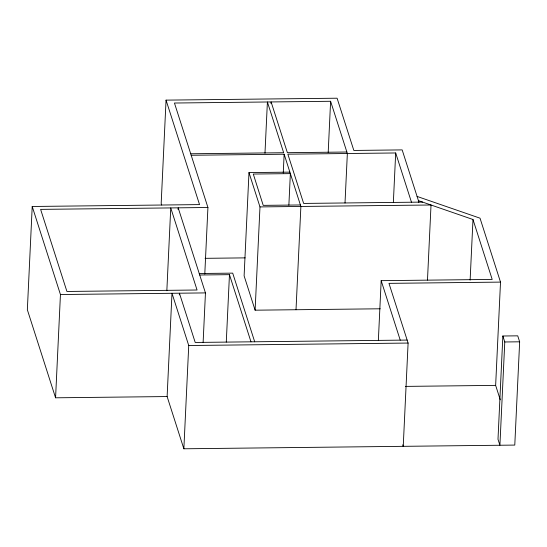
<?xml version="1.0" encoding="UTF-8"?>
<svg xmlns="http://www.w3.org/2000/svg" width="547" height="547" viewBox="0 0 547 547"><rect width="100%" height="100%" fill="white"/><g stroke="black" fill="none" stroke-linecap="round" stroke-linejoin="round"><path stroke-width="0.82" d="M418.913 202.137L402.168 149.899L353.834 150.446L337.089 98.207L166.049 100.128L199.539 204.599L32.218 206.479L27.35 309.752L55.575 397.806L167.122 396.554L183.86 448.793L514.782 445.08L519.65 341.807L517.736 335.837L502.864 336.002L497.996 439.275L499.91 445.251L504.778 341.971L502.864 336.002M55.575 397.806L60.444 294.532L32.218 206.479M166.049 100.128L161.18 203.402L161.7 205.022M166.842 290.71L170.746 207.915L197.057 290.006L66.925 291.462L40.615 209.378L207.928 207.498L204.79 274.074M167.122 396.554L171.99 293.281L188.736 345.519L183.86 448.793M178.103 209.542L178.185 207.833L205.453 292.905L203.122 342.408M179.348 294.908L179.423 293.199L195.211 342.449L407.146 340.07M226.28 342.087L229.46 274.662L199.71 274.997M289.883 172.134L248.981 172.592L244.112 275.866L255.114 310.19L380.22 308.788M255.114 310.19L259.982 206.916L248.981 172.592M264.98 153.194L267.401 101.981L283.661 152.729L190.712 153.769M271.038 103.65L271.114 101.94L287.38 152.688L346.873 152.018M283.257 172.996L284.139 154.22L191.19 155.266M288.871 205.2L290.361 173.625L253.288 174.042L263.216 205.364L300.406 204.968M296.016 309.732L300.884 206.458L284.139 154.22M328.193 152.483L330.607 101.277L174.445 103.027L207.928 207.498M345.013 203.012L347.352 153.509L330.607 101.277M378.36 340.412L381.177 280.666L492.191 279.421L472.984 219.504L418.434 200.646L418.352 202.356M393.355 202.472L395.686 152.969L287.859 154.179L303.647 203.429L422.626 202.096M500.273 399.816L495.644 385.382L500.512 282.108L388.972 283.36L408.103 343.058L403.235 446.331L402.756 444.841M427.481 280.105L431.022 204.995L259.982 206.916M470.126 280.105L472.984 219.504M205.077 258.328L245.159 257.876M199.231 273.507L232.701 273.131L254.704 341.786M60.444 294.532L205.453 292.905M188.736 345.519L408.103 343.058M504.778 341.971L519.65 341.807M405.389 386.394L495.644 385.382M417.081 196.428L480.027 218.185L500.512 282.108M395.686 152.969L411.474 202.219M381.177 280.666L400.24 340.152M229.46 274.662L250.984 341.827"/></g></svg>
